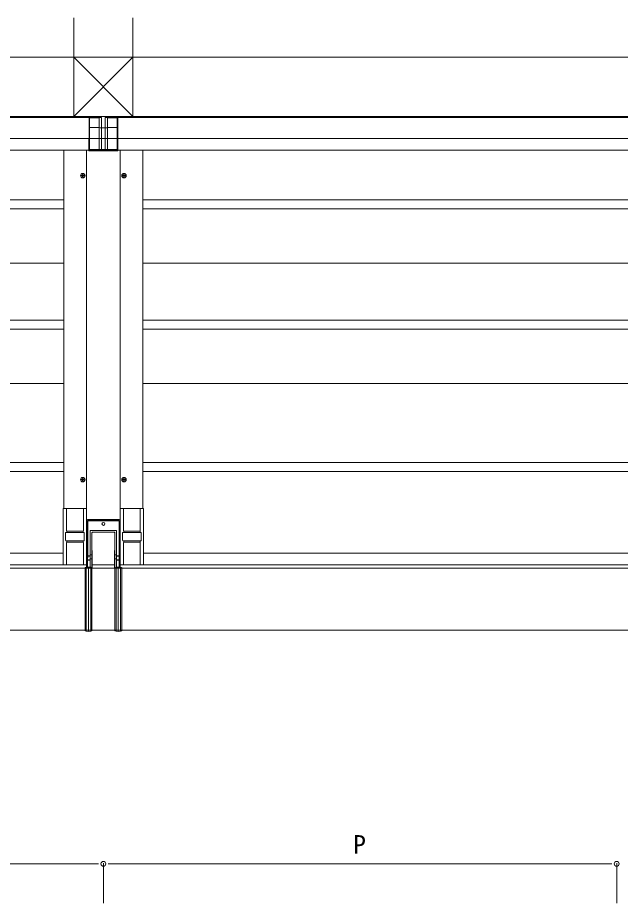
# Model space of a CAD drawing. Units: millimetres, scale not verified. Extents: x -11088 to 11088, y -17895 to 17964.
# Drawn here: x 3712 to 4780, y -1363 to 207 of the extents above; entities that cross this region are included whole.
import ezdxf
from ezdxf.enums import TextEntityAlignment as Align

# ---------------------------------------------------------------- set-up
doc = ezdxf.new("R2010")
doc.units = ezdxf.units.MM
doc.header["$LTSCALE"] = 18
for name, color, linetype, lineweight in [('0-2_YKK_ZWAK', 4, 'Continuous', 9), ('0-3_YKK_11', 3, 'Continuous', 9), ('0-4_YKK_12', 6, 'Continuous', 9)]:
    doc.layers.add(name, color=color, linetype=linetype, lineweight=lineweight)
doc.styles.add('ＭＳ ゴシック', font='')
doc.styles.get('ＭＳ ゴシック').set_extended_font_data('MS Gothic')

msp = doc.modelspace()

# ---------------------------------------------------------------- linework, layer by layer
at = {"layer": '0-2_YKK_ZWAK'}
for p, q in [((1104.04, 32.11), (6624.04, 32.11)), ((3838.61, 31.68), (3839.04, 32.11)), ((3839.04, 32.11), (3839.04, 31.11)), ((3889.04, 32.11), (3839.04, 32.11)), ((3889.04, 32.11), (3889.04, 31.11)), ((3889.47, 31.68), (3889.04, 32.11)), ((3889.47, 12.28), (3889.47, 31.68)), ((3838.61, 30.11), (1104.04, 30.11)), ((3839.68, 12.23), (3839.68, 29.8)), ((3839.73, 29.8), (3840.04, 30.11)), ((3840.04, 30.11), (3860.81, 30.11)), ((3856.81, 29.88), (3856.81, 12.21)), ((3860.81, 12.11), (3860.81, 30.11)), ((3888.04, 30.11), (3867.28, 30.11)), ((3867.28, 12.11), (3867.28, 30.11)), ((3871.27, 29.88), (3871.27, 12.21)), ((3871.35, 12.23), (3871.35, 29.8)), ((3888.35, 29.8), (3888.04, 30.11)), ((3888.41, 12.23), (3888.41, 29.8)), ((3889.04, 31.11), (3889.41, 30.74)), ((3889.41, 30.74), (3889.41, 12.25)), ((5229.04, 30.11), (3889.47, 30.11)), ((3856.81, 12.21), (3856.7, -26.32)), ((3860.69, -26.3), (3860.81, 12.11)), ((3867.28, 12.11), (3860.81, 12.11)), ((3860.81, 12.11), (3860.81, 12.11)), ((3867.28, 12.11), (3867.28, 12.11)), ((3867.39, -26.3), (3867.28, 12.11)), ((3871.27, 12.21), (3871.39, -26.32)), ((3871.46, -26.4), (3871.35, 12.23)), ((3888.52, -26.61), (3888.41, 12.23)), ((3889.41, 12.25), (3889.52, -26.56)), ((3889.59, -26.52), (3889.47, 12.28)), ((1158.04, -27.89), (3838.12, -27.89)), ((3794.04, -27.89), (3794.04, -662.89)), ((3834.04, -767.11), (3834.04, -27.89)), ((3860.69, -26.3), (3867.39, -26.3)), ((3860.69, -28.2), (3860.69, -26.3)), ((3867.39, -28.2), (3860.69, -28.2)), ((3867.39, -28.2), (3867.39, -26.3)), ((3869.58, -28.51), (3869.39, -28.32)), ((3888.58, -28.51), (3869.58, -28.51)), ((3871.39, -26.32), (3871.46, -26.4)), ((3871.45, -26.61), (3888.52, -26.61)), ((3888.96, -28.89), (3888.58, -28.51)), ((3889.58, -27.51), (3889.96, -27.89)), ((3889.96, -26.89), (3889.59, -26.52)), ((3889.96, -27.89), (3889.96, -26.89)), ((3889.96, -27.89), (6570.04, -27.89)), ((3894.04, -767.11), (3894.04, -27.89)), ((3934.04, -27.89), (3934.04, -662.89)), ((3823.39, -72.89), (3831.69, -72.89)), ((3825.49, -72.54), (3825.49, -73.24)), ((3825.49, -72.54), (3826.69, -72.54)), ((3825.49, -73.24), (3826.69, -73.24)), ((3827.19, -70.84), (3827.89, -70.84)), ((3827.19, -70.84), (3827.19, -72.04)), ((3827.19, -73.74), (3827.19, -74.94)), ((3827.19, -74.94), (3827.89, -74.94)), ((3827.54, -77.04), (3827.54, -68.74)), ((3827.89, -70.84), (3827.89, -72.04)), ((3827.89, -73.74), (3827.89, -74.94)), ((3828.39, -72.54), (3829.59, -72.54)), ((3828.39, -73.24), (3829.59, -73.24)), ((3829.59, -72.54), (3829.59, -73.24)), ((3896.39, -72.89), (3904.69, -72.89)), ((3898.49, -72.54), (3898.49, -73.24)), ((3898.49, -72.54), (3899.69, -72.54)), ((3898.49, -73.24), (3899.69, -73.24)), ((3900.19, -70.84), (3900.89, -70.84)), ((3900.19, -70.84), (3900.19, -72.04)), ((3900.19, -73.74), (3900.19, -74.94)), ((3900.19, -74.94), (3900.89, -74.94)), ((3900.54, -77.04), (3900.54, -68.74)), ((3900.89, -70.84), (3900.89, -72.04)), ((3900.89, -73.74), (3900.89, -74.94)), ((3901.39, -72.54), (3902.59, -72.54)), ((3901.39, -73.24), (3902.59, -73.24)), ((3902.59, -72.54), (3902.59, -73.24)), ((3794.04, -115.89), (1205.54, -115.89)), ((5229.04, -115.89), (3934.04, -115.89)), ((3794.04, -131.89), (1205.54, -131.89)), ((5229.04, -131.89), (3934.04, -131.89)), ((3794.04, -227.89), (1205.54, -227.89)), ((5229.04, -227.89), (3934.04, -227.89)), ((3794.04, -328.89), (1205.54, -328.89)), ((5229.04, -328.89), (3934.04, -328.89)), ((3794.04, -344.89), (1205.54, -344.89)), ((5229.04, -344.89), (3934.04, -344.89)), ((3794.04, -441.39), (1205.54, -441.39)), ((5229.04, -441.39), (3934.04, -441.39)), ((3794.04, -581.39), (1205.54, -581.39)), ((5229.04, -581.39), (3934.04, -581.39)), ((3794.04, -597.39), (1205.54, -597.39)), ((3823.39, -611.89), (3831.69, -611.89)), ((3825.49, -611.54), (3825.49, -612.24)), ((3825.49, -611.54), (3826.69, -611.54)), ((3825.49, -612.24), (3826.69, -612.24)), ((3827.19, -609.84), (3827.89, -609.84)), ((3827.19, -609.84), (3827.19, -611.04)), ((3827.54, -616.04), (3827.54, -607.74)), ((3827.89, -609.84), (3827.89, -611.04)), ((3828.39, -611.54), (3829.59, -611.54)), ((3828.39, -612.24), (3829.59, -612.24)), ((3829.59, -611.54), (3829.59, -612.24)), ((3896.39, -611.89), (3904.69, -611.89)), ((3898.49, -611.54), (3898.49, -612.24)), ((3898.49, -611.54), (3899.69, -611.54)), ((3898.49, -612.24), (3899.69, -612.24)), ((3900.19, -609.84), (3900.89, -609.84)), ((3900.19, -609.84), (3900.19, -611.04)), ((3900.54, -616.04), (3900.54, -607.74)), ((3900.89, -609.84), (3900.89, -611.04)), ((3901.39, -611.54), (3902.59, -611.54)), ((3901.39, -612.24), (3902.59, -612.24)), ((3902.59, -611.54), (3902.59, -612.24)), ((5229.04, -597.39), (3934.04, -597.39)), ((3827.19, -612.74), (3827.19, -613.94)), ((3827.19, -613.94), (3827.89, -613.94)), ((3827.89, -612.74), (3827.89, -613.94)), ((3900.19, -612.74), (3900.19, -613.94)), ((3900.19, -613.94), (3900.89, -613.94)), ((3900.89, -612.74), (3900.89, -613.94)), ((3793.04, -762.59), (3793.04, -663.19)), ((3793.34, -662.89), (3833.74, -662.89)), ((3798.54, -662.89), (3798.54, -702.39)), ((3828.54, -663.19), (3798.54, -663.19)), ((3828.54, -662.89), (3828.54, -702.39)), ((3834.04, -663.19), (3834.04, -762.59)), ((3894.04, -762.59), (3894.04, -663.19)), ((3894.34, -662.89), (3934.74, -662.89)), ((3899.54, -662.89), (3899.54, -702.39)), ((3929.54, -663.19), (3899.54, -663.19)), ((3929.54, -662.89), (3929.54, -702.39)), ((3935.04, -663.19), (3935.04, -762.59)), ((3835.21, -685.55), (3834.04, -684.39)), ((3834.04, -767.11), (3834.04, -684.39)), ((3836.21, -685.55), (3835.21, -685.55)), ((3835.21, -746.98), (3835.21, -685.55)), ((3836.04, -682.39), (3837.2, -683.56)), ((3892.05, -682.39), (3836.04, -682.39)), ((3836.21, -685.55), (3836.21, -746.98)), ((3837.2, -684.56), (3837.2, -683.56)), ((3837.2, -683.56), (3890.88, -683.56)), ((3890.88, -684.56), (3837.2, -684.56)), ((3890.88, -683.56), (3892.05, -682.39)), ((3890.88, -684.56), (3890.88, -683.56)), ((3891.88, -746.98), (3891.88, -685.55)), ((3894.04, -684.39), (3892.88, -685.55)), ((3894.04, -767.11), (3894.04, -684.39)), ((3797.04, -706.39), (3797.04, -719.39)), ((3798.06, -705.39), (3798.9, -705.39)), ((3828.04, -702.89), (3799.04, -702.89)), ((3826.71, -705.39), (3828.19, -705.39)), ((3828.19, -705.39), (3829.03, -705.39)), ((3830.04, -719.39), (3830.04, -706.39)), ((3840.54, -746.98), (3840.54, -701.89)), ((3843.6, -705.95), (3843.6, -768.89)), ((3843.6, -705.95), (3843.6, -768.89)), ((3843.8, -706.14), (3843.6, -705.95)), ((3843.6, -705.95), (3843.6, -705.95)), ((3883.49, -704.95), (3844.6, -704.95)), ((3844.6, -704.95), (3844.79, -705.14)), ((3883.49, -704.95), (3844.6, -704.95)), ((3844.6, -704.95), (3844.6, -704.95)), ((3844.79, -705.14), (3883.29, -705.14)), ((3883.29, -705.14), (3883.49, -704.95)), ((3883.49, -704.95), (3883.49, -704.95)), ((3884.49, -705.95), (3884.29, -706.14)), ((3884.49, -768.89), (3884.49, -705.95)), ((3884.49, -768.89), (3884.49, -705.95)), ((3884.49, -705.95), (3884.49, -705.95)), ((3898.04, -706.39), (3898.04, -719.39)), ((3899.06, -705.39), (3899.9, -705.39)), ((3929.04, -702.89), (3900.04, -702.89)), ((3927.71, -705.39), (3929.19, -705.39)), ((3929.19, -705.39), (3930.03, -705.39)), ((3931.04, -719.39), (3931.04, -706.39)), ((3798.9, -720.39), (3798.06, -720.39)), ((3800.37, -720.39), (3798.9, -720.39)), ((3826.71, -720.39), (3800.37, -720.39)), ((3828.19, -720.39), (3826.71, -720.39)), ((3829.03, -720.39), (3828.19, -720.39)), ((3844.23, -766.82), (3843.84, -707.02)), ((3884.24, -707.02), (3883.86, -766.82)), ((3899.9, -720.39), (3899.06, -720.39)), ((3901.37, -720.39), (3899.9, -720.39)), ((3927.71, -720.39), (3901.37, -720.39)), ((3929.19, -720.39), (3927.71, -720.39)), ((3930.03, -720.39), (3929.19, -720.39)), ((3799.04, -722.89), (3828.04, -722.89)), ((3828.54, -762.89), (3828.54, -723.39)), ((3900.04, -722.89), (3929.04, -722.89)), ((3929.54, -762.89), (3929.54, -723.39)), ((1210.04, -742.39), (3793.04, -742.39)), ((3834.82, -753.39), (3835.21, -746.98)), ((3836.21, -746.98), (3835.21, -746.98)), ((3836.21, -747.68), (3835.81, -754.1)), ((3836.21, -747.68), (3836.21, -746.98)), ((3840.54, -747.68), (3836.21, -747.68)), ((3843.6, -745.32), (3840.54, -745.32)), ((3843.6, -752.32), (3840.54, -752.32)), ((3884.49, -745.32), (3887.54, -745.32)), ((3884.49, -752.32), (3887.54, -752.32)), ((3887.54, -746.98), (3891.88, -746.98)), ((3887.54, -754.1), (3887.54, -747.68)), ((3891.88, -746.98), (3892.88, -746.98)), ((3892.27, -754.1), (3891.88, -747.68)), ((3892.88, -746.98), (3893.27, -753.39)), ((3935.04, -742.39), (5229.04, -742.39)), ((1163.04, -768.89), (3831.54, -768.89)), ((3834.04, -762.89), (1169.04, -762.89)), ((3793.34, -762.89), (3833.74, -762.89)), ((3798.54, -762.59), (3828.54, -762.59)), ((3821.04, -762.89), (3833.54, -762.89)), ((3831.54, -767.76), (3833.54, -767.14)), ((3831.54, -878.66), (3831.54, -767.76)), ((3831.54, -769.13), (3833.54, -768.9)), ((3833.54, -767.14), (3837.54, -766.89)), ((3833.54, -767.14), (3833.54, -878.88)), ((3833.54, -768.9), (3837.54, -768.81)), ((3834.78, -767.06), (3834.78, -754.81)), ((3834.78, -754.81), (3835.78, -754.81)), ((3840.54, -754.81), (3835.78, -754.81)), ((3835.78, -754.81), (3835.78, -767)), ((3841.55, -767.14), (3837.54, -766.89)), ((3841.55, -768.9), (3837.54, -768.81)), ((3840.54, -754.1), (3840.54, -754.81)), ((3840.54, -767.08), (3840.54, -754.81)), ((3843.54, -767.76), (3841.55, -767.14)), ((3843.54, -769.13), (3841.55, -768.9)), ((3843.54, -878.66), (3843.54, -767.76)), ((3843.54, -768.89), (3884.54, -768.89)), ((3843.6, -762.89), (3843.6, -762.89)), ((3843.6, -762.89), (3843.6, -762.89)), ((3883.88, -762.89), (3844.2, -762.89)), ((3884.49, -762.89), (3884.49, -762.89)), ((3884.49, -762.89), (3884.49, -762.89)), ((3884.54, -767.76), (3886.54, -767.14)), ((3884.54, -878.66), (3884.54, -767.76)), ((3884.54, -769.13), (3886.54, -768.9)), ((3886.54, -767.14), (3890.54, -766.89)), ((3886.54, -768.9), (3890.54, -768.81)), ((3887.54, -754.1), (3892.27, -754.1)), ((3887.54, -767.08), (3887.54, -754.81)), ((3894.55, -767.14), (3890.54, -766.89)), ((3894.55, -768.9), (3890.54, -768.81)), ((3892.31, -754.81), (3893.3, -754.81)), ((3892.31, -767), (3892.31, -754.81)), ((3893.3, -754.81), (3893.3, -767.06)), ((6564.04, -762.89), (3894.04, -762.89)), ((3894.34, -762.89), (3934.74, -762.89)), ((3894.54, -762.89), (3907.04, -762.89)), ((3894.55, -767.14), (3894.55, -878.88)), ((3896.54, -767.76), (3894.55, -767.14)), ((3896.54, -769.13), (3894.55, -768.9)), ((3896.54, -878.66), (3896.54, -767.76)), ((3896.54, -768.89), (5229.04, -768.89)), ((3899.54, -762.59), (3929.54, -762.59)), ((3843.6, -771.39), (3843.6, -771.39)), ((3884.49, -771.39), (3884.49, -771.39)), ((1163.04, -878.89), (5229.04, -878.89)), ((3831.54, -878.66), (3833.54, -878.88)), ((3831.54, -880.02), (3831.54, -878.66)), ((3833.54, -878.88), (3837.54, -878.97)), ((3833.54, -878.88), (3833.54, -880.65)), ((3843.54, -878.66), (3841.55, -878.88)), ((3843.54, -880.02), (3843.54, -878.66)), ((3884.54, -878.66), (3886.54, -878.88)), ((3884.54, -880.02), (3884.54, -878.66)), ((3894.55, -878.88), (3890.54, -878.97)), ((3896.54, -878.66), (3894.55, -878.88)), ((3894.55, -878.88), (3894.55, -880.65)), ((3896.54, -880.02), (3896.54, -878.66)), ((3831.54, -880.02), (3833.54, -880.65)), ((3833.54, -880.65), (3837.54, -880.89)), ((3843.54, -880.02), (3841.55, -880.65)), ((3884.54, -880.02), (3886.54, -880.65)), ((3894.55, -880.65), (3890.54, -880.89)), ((3896.54, -880.02), (3894.55, -880.65))]:
    msp.add_line(p, q, dxfattribs=at)
for points in [[(3838.51, -27.51), (3838.12, -27.89), (3838.12, -26.89), (3838.5, -26.52), (3838.61, 12.28), (3838.61, 31.68)], [(3839.04, 31.11), (3838.68, 30.74), (3838.68, 12.25), (3838.56, -26.56)], [(3856.81, 29.88), (3856.74, 29.8), (3839.73, 29.8)], [(3856.7, -26.32), (3856.62, -26.4), (3856.74, 12.23), (3856.74, 29.8)], [(3871.27, 29.88), (3871.35, 29.8), (3888.35, 29.8)], [(3856.63, -26.61), (3839.56, -26.61), (3839.68, 12.23)], [(3856.74, 12.23), (3839.68, 12.23), (3839.68, 12.23)], [(3871.35, 12.23), (3888.41, 12.23), (3888.41, 12.23)], [(3888.96, -28.89), (3839.12, -28.89), (3839.5, -28.51), (3858.5, -28.51), (3858.69, -28.32)], [(3891.88, -685.55), (3892.88, -685.55), (3892.88, -746.98)], [(3798.54, -702.39), (3799.04, -702.39), (3799.04, -705.39)], [(3798.9, -705.39), (3800.37, -705.39), (3826.71, -705.39)], [(3828.04, -705.39), (3828.04, -702.39), (3828.54, -702.39)], [(3887.54, -746.98), (3887.54, -701.89), (3840.54, -701.89)], [(3899.54, -702.39), (3900.04, -702.39), (3900.04, -705.39)], [(3899.9, -705.39), (3901.37, -705.39), (3927.71, -705.39)], [(3929.04, -705.39), (3929.04, -702.39), (3929.54, -702.39)], [(3799.04, -720.39), (3799.04, -723.39), (3798.54, -723.39), (3798.54, -762.89)], [(3828.54, -723.39), (3828.04, -723.39), (3828.04, -720.39)], [(3900.04, -720.39), (3900.04, -723.39), (3899.54, -723.39), (3899.54, -762.89)], [(3929.54, -723.39), (3929.04, -723.39), (3929.04, -720.39)], [(3835.81, -754.1), (3840.54, -754.1), (3840.54, -747.68)], [(3836.21, -746.98), (3840.54, -746.98), (3840.54, -747.68)], [(3891.88, -746.98), (3891.88, -747.68), (3887.54, -747.68), (3887.54, -746.98)], [(3841.55, -767.14), (3841.55, -878.88), (3837.54, -878.97), (3837.54, -766.89)], [(3886.54, -767.14), (3886.54, -878.88), (3890.54, -878.97), (3890.54, -766.89)], [(3892.31, -754.81), (3887.54, -754.81), (3887.54, -754.1)], [(3841.55, -878.88), (3841.55, -880.65), (3837.54, -880.89), (3837.54, -878.97)], [(3886.54, -878.88), (3886.54, -880.65), (3890.54, -880.89), (3890.54, -878.97)]]:
    msp.add_lwpolyline(points, dxfattribs=at)
for centre, radius in [((3827.54, -72.89), 4), ((3827.54, -72.89), 3.75), ((3900.54, -72.89), 4), ((3900.54, -72.89), 3.75), ((3827.54, -611.89), 4), ((3827.54, -611.89), 3.75), ((3900.54, -611.89), 4), ((3900.54, -611.89), 3.75), ((3864.04, -690.39), 2.5)]:
    msp.add_circle(centre, radius, dxfattribs=at)
for centre, radius, start, end in [((3839.51, -27.51), 1, 180.24971, 269.75029), ((3839.35, -20.7), 5.92, 262.3641, 272.04671), ((3858.7, -26.31), 2, 180.24971, 269.75029), ((3869.38, -26.31), 2, 270.24971, 359.75029), ((3888.73, -20.7), 5.92, 267.95329, 277.6359), ((3888.58, -27.51), 1, 270.24971, 359.75029), ((3826.69, -72.04), 0.5, 270, 0), ((3826.69, -73.74), 0.5, 0, 90), ((3828.39, -72.04), 0.5, 180, 270), ((3828.39, -73.74), 0.5, 90, 180), ((3899.69, -72.04), 0.5, 270, 0), ((3899.69, -73.74), 0.5, 0, 90), ((3901.39, -72.04), 0.5, 180, 270), ((3901.39, -73.74), 0.5, 90, 180), ((3826.69, -611.04), 0.5, 270, 0), ((3826.69, -612.74), 0.5, 0, 90), ((3828.39, -611.04), 0.5, 180, 270), ((3828.39, -612.74), 0.5, 90, 180), ((3899.69, -611.04), 0.5, 270, 0), ((3899.69, -612.74), 0.5, 0, 90), ((3901.39, -611.04), 0.5, 180, 270), ((3901.39, -612.74), 0.5, 90, 180), ((3793.34, -663.19), 0.3, 90, 180), ((3833.74, -663.19), 0.3, 0, 90), ((3894.34, -663.19), 0.3, 90, 180), ((3934.74, -663.19), 0.3, 0, 90), ((3844.6, -705.95), 1, 90, 180), ((3844.6, -705.95), 1, 90.1836, 179.8164), ((3844.8, -706.15), 1, 90.1836, 179.8164), ((3883.29, -706.15), 1, 0.1836, 89.8164), ((3883.49, -705.95), 1, 0, 90), ((3883.49, -705.95), 1, 0.1836, 89.8164), ((3835.73, -753.16), 0.942, 194.18544, 275.18489), ((3836.12, -746.75), 0.942, 194.18544, 275.18489), ((3891.96, -746.75), 0.942, 264.81511, 345.81456), ((3892.36, -753.16), 0.942, 264.81511, 345.81456), ((3793.34, -762.59), 0.3, 180, 270), ((3833.74, -762.59), 0.3, 270, 0), ((3894.34, -762.59), 0.3, 180, 270), ((3934.74, -762.59), 0.3, 270, 0)]:
    msp.add_arc(centre, radius, start, end, dxfattribs=at)
for centre, major_axis, ratio, start_param, end_param in [((3839.68, 30.74), (0.935, -0.387), 0.917237, 3.5657667, 5.0754765), ((3840.04, 31.11), (-0.71, -0.71), 0.99628, 5.4996506, 7.06672), ((3839.74, 30.8), (-0.71, -0.71), 0.99628, 0.7261751, 0.7835347), ((3860.81, 29.86), (4, 0), 0.061163, 1.5707963, 3.0805061), ((3867.28, 29.86), (4, 0), 0.061163, 0.0610865, 1.5707963), ((3888.04, 31.11), (0.71, -0.71), 0.99628, 5.4996506, 7.06672), ((3888.35, 30.8), (0.71, -0.71), 0.99628, 5.4996506, 5.5570102), ((3888.41, 30.74), (0.935, 0.387), 0.917237, 4.3493014, 5.8590112), ((3839.68, 12.25), (1, 0), 0.024376, 3.2027155, 4.7124253), ((3860.81, 12.21), (4, -0.01), 0.024376, 3.2027155, 4.7124253), ((3867.28, 12.21), (4, 0.01), 0.024376, 4.7123526, 6.2220624), ((3888.41, 12.25), (1, 0), 0.024376, 4.7123526, 6.2220624), ((3839.13, -27.89), (-0.71, -0.71), 0.99628, 5.4996506, 7.06672), ((3838.5, -26.51), (0, 1), 0.061163, 3.2026792, 4.6636471), ((3839.5, -26.51), (0, 2), 0.030581, 3.2026792, 4.6636471), ((3858.63, -26.39), (1.1, 1.69), 0.992679, 2.1483236, 2.254425), ((3858.5, -26.51), (-0.77, 1.87), 0.917237, 1.2564506, 2.7174186), ((3860.69, -26.33), (4, -0.01), 0.006348, 1.5706415, 3.0804239), ((3860.69, -28.33), (2, 0), 0.061418, 1.5704665, 3.0802489), ((3867.39, -26.33), (4, 0.01), 0.006348, 0.0611687, 1.5709512), ((3867.39, -28.33), (2, 0), 0.061418, 0.0613437, 1.5711262), ((3869.58, -26.51), (0.77, 1.87), 0.917237, 3.5657667, 5.0267347), ((3869.46, -26.39), (-1.1, 1.69), 0.992679, 4.0287603, 4.1348617), ((3888.58, -26.51), (0, 2), 0.030581, 1.6195382, 3.0805061), ((3888.96, -27.89), (0.71, -0.71), 0.99628, 5.4996506, 7.06672), ((3889.58, -26.51), (0, 1), 0.061163, 1.6195382, 3.0805061), ((3836.05, -684.4), (-1.42, 1.42), 0.99628, 5.4996506, 7.06672), ((3837.21, -685.56), (-1.41, 1.41), 0.999993, 5.4996506, 7.06672), ((3837.21, -685.56), (-0.71, 0.71), 0.99628, 5.4996506, 7.06672), ((3890.88, -685.56), (1.41, 1.41), 0.999993, 5.4996506, 7.06672), ((3890.88, -685.56), (0.71, 0.71), 0.99628, 5.4996506, 7.06672), ((3892.04, -684.4), (1.42, 1.42), 0.99628, 5.4996506, 7.06672), ((3798.06, -706.39), (-1.02, 0), 0.984808, 4.712389, 6.2831853), ((3829.03, -706.39), (-1.02, 0), 0.984808, 3.1415927, 4.712389), ((3843.79, -707.14), (0, 1), 0.052408, 4.834562, 6.2308254), ((3884.29, -707.14), (0, 1), 0.052408, 0.0523599, 1.4486233), ((3899.06, -706.39), (-1.02, 0), 0.984808, 4.712389, 6.2831853), ((3930.03, -706.39), (-1.02, 0), 0.984808, 3.1415927, 4.712389), ((3798.06, -719.39), (-1.02, 0), 0.984808, 6.2831853, 7.8539816), ((3829.03, -719.39), (-1.02, 0), 0.984808, 1.5707963, 3.1415927), ((3899.06, -719.39), (-1.02, 0), 0.984808, 6.2831853, 7.8539816), ((3930.03, -719.39), (-1.02, 0), 0.984808, 1.5707963, 3.1415927), ((3834.9, -754.81), (0, 2), 0.061163, 0.7853982, 1.5707963), ((3893.18, -754.81), (0, 2), 0.061163, 4.712389, 5.4977871), ((3835.9, -754.81), (0, 1), 0.122325, 0.7853982, 1.5707963), ((3844.39, -766.46), (0, 3), 0.052408, 1.6929694, 2.5184388), ((3883.7, -766.46), (0, 3), 0.052408, 3.7647465, 4.5902159), ((3892.18, -754.81), (0, 1), 0.122325, 4.712389, 5.4977871)]:
    msp.add_ellipse(centre, major_axis=major_axis, ratio=ratio, start_param=start_param, end_param=end_param, dxfattribs=at)
at = {"layer": '0-3_YKK_11'}
for p, q in [((3811.54, 32.11), (3811.54, 207.11)), ((3811.54, 32.11), (3811.54, 207.11)), ((3916.54, 32.11), (3916.54, 207.11)), ((1015.54, 137.11), (5229.04, 137.11)), ((3916.54, 137.11), (3811.54, 32.11)), ((3811.54, 137.11), (3916.54, 32.11)), ((3916.54, 137.11), (3811.54, 32.11)), ((1015.54, 32.11), (5229.04, 32.11)), ((1015.54, -6.89), (5229.04, -6.89))]:
    msp.add_line(p, q, dxfattribs=at)
msp.add_lwpolyline([(3811.54, 137.11), (3916.54, 32.11), (3916.54, 207.11)], dxfattribs=at)
at = {"layer": '0-4_YKK_12'}
for p, q in [((2971.05, -1292.89), (3847.05, -1292.89)), ((3855.55, -1292.89), (3847.05, -1292.89)), ((3864.05, -1362.89), (3864.05, -1291.89)), ((3864.05, -1362.89), (3864.05, -1291.89)), ((3872.55, -1292.89), (3881.05, -1292.89)), ((3881.05, -1292.89), (4757.05, -1292.89)), ((4765.55, -1292.89), (4757.05, -1292.89)), ((4774.05, -1362.89), (4774.05, -1291.89)), ((4774.05, -1362.89), (4774.05, -1291.89))]:
    msp.add_line(p, q, dxfattribs=at)
for centre, start, end in [((3864.05, -1292.89), 0, 180), ((3864.05, -1292.89), 0, 180), ((3864.05, -1292.89), 180, 0), ((3864.05, -1292.89), 180, 0), ((4774.05, -1292.89), 0, 180), ((4774.05, -1292.89), 0, 180), ((4774.05, -1292.89), 180, 0), ((4774.05, -1292.89), 180, 0)]:
    msp.add_arc(centre, 4.25, start, end, dxfattribs=at)

# ---------------------------------------------------------------- texts
at = {"layer": '0-4_YKK_12', "style": 'ＭＳ ゴシック'}
msp.add_text('P', height=32.99, dxfattribs=at).set_placement((4307.05, -1284.89), align=Align.BOTTOM_LEFT)

doc.saveas('drawing.dxf')
